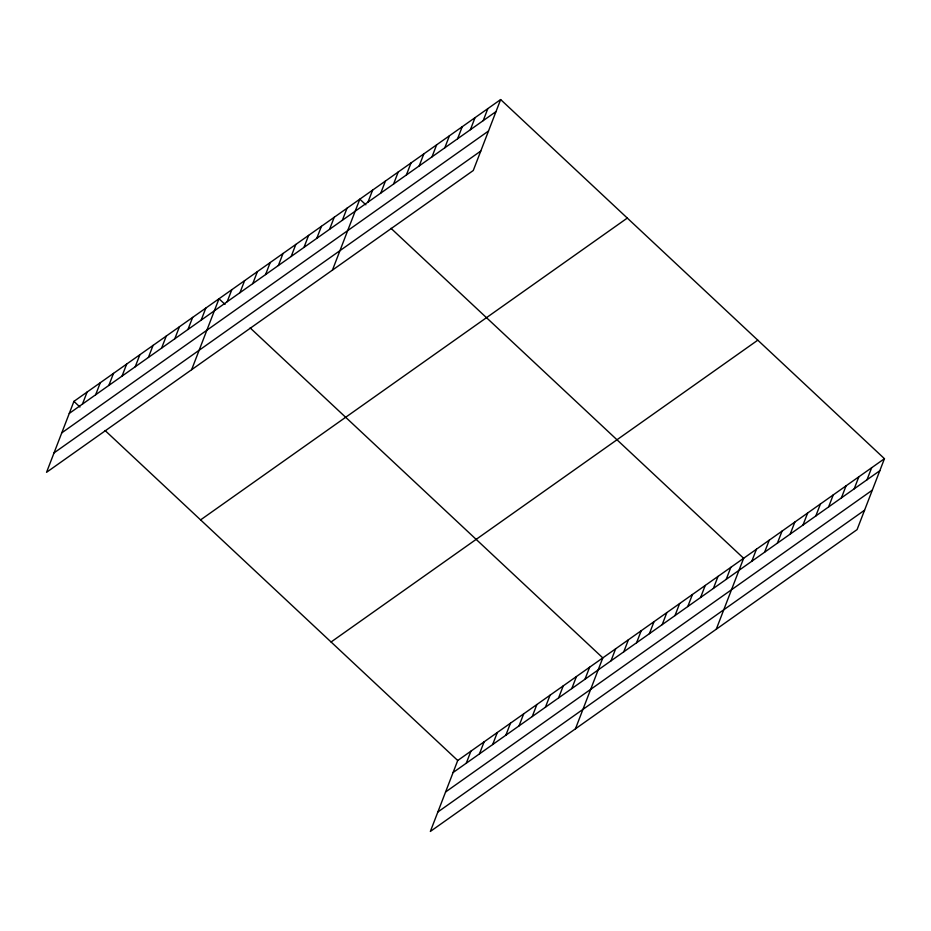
<?xml version="1.0" encoding="UTF-8"?>
<svg xmlns="http://www.w3.org/2000/svg" width="931" height="931" viewBox="0 0 931 931"><rect width="100%" height="100%" fill="white"/><g stroke="black" fill="none" stroke-linecap="round" stroke-linejoin="round"><path stroke-width="1.4" d="M500.645 99.559L73.921 401.377L46.55 472.308L473.274 170.501L500.645 99.559L884.45 458.692L857.079 529.623L430.355 831.441L457.726 760.499L884.45 458.692M82.463 404.077L87.107 392.044M95.66 394.744L100.304 382.722M108.846 385.422L113.489 373.389M122.042 376.089L126.674 364.056M135.228 366.756L139.871 354.734M148.413 357.434L153.056 345.401M161.61 348.101L166.253 336.079M174.795 338.779L179.439 326.746M187.981 329.446L192.624 317.413M201.177 320.113L205.821 308.091M191.635 369.688L219.006 298.758L225.034 304.402M227.164 301.737L231.807 289.704M239.965 292.683L244.609 280.65M252.767 283.629L257.41 271.596M265.568 274.575L270.211 262.542M278.369 265.521L283.012 253.488M291.17 256.467L295.814 244.434M303.971 247.413L308.615 235.38M316.773 238.348L321.416 226.326M329.574 229.294L334.217 217.272M342.375 220.24L347.019 208.218M332.448 270.095L359.82 199.164L365.86 204.808M367.978 202.132L372.621 190.11M380.779 193.078L385.422 181.056M393.58 184.024L398.224 172.002M406.382 174.97L411.025 162.948M419.194 165.916L423.826 153.883M431.996 156.862L436.627 144.829M444.797 147.808L449.429 135.775M457.598 138.754L462.23 126.721M470.399 129.7L475.031 117.667M483.201 120.646L487.844 108.613M466.28 763.211L470.923 751.177M479.465 753.877L484.108 741.844M492.662 744.544L497.305 732.522M505.847 735.222L510.491 723.189M519.033 725.889L523.676 713.856M532.229 716.556L536.873 704.534M545.415 707.234L550.058 695.201M558.6 697.901L563.243 685.879M571.797 688.579L576.44 676.546M584.982 679.246L589.626 667.213M575.439 728.822L602.811 657.891L250.171 327.921M610.98 660.859L615.612 648.837M623.782 651.805L628.413 639.783M636.583 642.751L641.215 630.729M649.384 633.697L654.028 621.675M662.185 624.643L666.829 612.621M674.987 615.589L679.63 603.556M687.788 606.535L692.431 594.502M700.589 597.481L705.233 585.448M713.39 588.427L718.034 576.394M726.192 579.373L730.835 567.34M716.265 629.228L743.636 558.286L390.985 228.316M751.794 561.265L756.438 549.232M764.595 552.211L769.239 540.178M777.397 543.157L782.04 531.124M790.198 534.103L794.841 522.07M802.999 525.049L807.643 513.016M815.8 515.995L820.444 503.962M828.602 506.941L833.245 494.908M841.403 497.887L846.046 485.854M854.204 488.833L858.848 476.8M867.005 479.779L871.649 467.746M69.278 413.411L496.002 111.592M61.783 432.845L488.496 131.027M54.056 452.873L480.768 151.055M200.584 519.894L627.296 218.075M331.075 641.994L757.787 340.176M453.094 772.532L879.807 470.725M445.588 791.978L872.312 490.16M437.861 811.995L864.585 510.188M73.921 401.377L79.95 407.022M105.087 430.529L457.726 760.499"/></g></svg>
